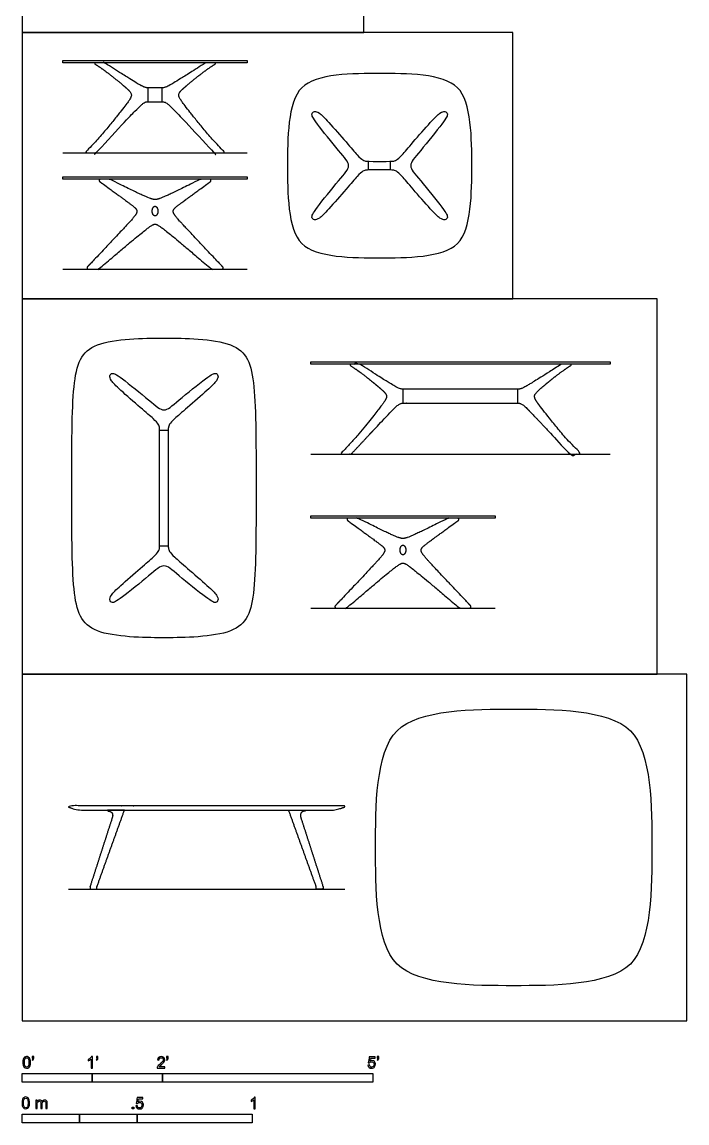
# Model space of a CAD drawing. Header units: millimetres. Extents: x 0.1 to 26.4, y -0.3 to 15.
# Drawn here: x 0.052 to 2.939, y -0.339 to 4.44 of the extents above; entities that cross this region are included whole.
import ezdxf

# ---------------------------------------------------------------- set-up
doc = ezdxf.new("R2010")
doc.units = ezdxf.units.MM
for name, color, linetype, true_color in [('2D$AG-DETAILS', 7, 'Continuous', 0x66ffff), ('2D$AG-DETAILS-DIAGRAM', 7, 'Continuous', 0xccff66), ('2D$AG-DIAGRAM', 7, 'Continuous', 0xfecc66), ('2D$AG-FURNITURE', 7, 'Continuous', 0x66ccff), ('2D$N-SYMB', 7, 'Continuous', 0x800040), ('2D$X-VPRT', 6, 'Continuous', 0xff00ff)]:
    doc.layers.add(name, color=color, linetype=linetype, true_color=true_color)

msp = doc.modelspace()

# ---------------------------------------------------------------- linework, layer by layer
at = {"layer": '2D$AG-DETAILS'}
for points in [[(0.5994, 4.0939), (0.5994, 4.1547)], [(0.6598, 4.0939), (0.6598, 4.1547)], [(1.7074, 2.7857), (1.7074, 2.8466)], [(2.2048, 2.7857), (2.2048, 2.8466)]]:
    msp.add_lwpolyline(points, dxfattribs=at)
at = {"layer": '2D$AG-DETAILS-DIAGRAM'}
for points in [[(1.557, 3.7978), (1.557, 3.8165), (1.557, 3.8352)], [(1.6526, 3.7978), (1.6526, 3.8165), (1.6526, 3.8352)], [(0.6493, 2.6687), (0.668, 2.6687), (0.6867, 2.6687)], [(0.6493, 2.1667), (0.668, 2.1667), (0.6867, 2.1667)]]:
    msp.add_lwpolyline(points, dxfattribs=at)
for points in [[(1.6048, 3.8352), (1.557, 3.8352), (1.5471, 3.8352), (1.5333, 3.8384), (1.5112, 3.8579), (1.4664, 3.9107), (1.3755, 4.0151), (1.3407, 4.049), (1.3199, 4.0538), (1.3073, 4.0426), (1.3156, 4.0181), (1.4393, 3.8656), (1.4697, 3.8328), (1.4697, 3.8165), (1.4697, 3.8002), (1.4393, 3.7674), (1.3156, 3.6149), (1.3073, 3.5904), (1.3199, 3.5793), (1.3407, 3.5841), (1.3755, 3.618), (1.4664, 3.7223), (1.5112, 3.7751), (1.5333, 3.7946), (1.5471, 3.7978), (1.557, 3.7978), (1.6048, 3.7978), (1.6526, 3.7978), (1.6625, 3.7978), (1.6762, 3.7946), (1.6983, 3.7751), (1.7431, 3.7223), (1.834, 3.618), (1.8689, 3.5841), (1.8897, 3.5793), (1.9023, 3.5904), (1.894, 3.6149), (1.7703, 3.7674), (1.7399, 3.8002), (1.7399, 3.8165), (1.7399, 3.8328), (1.7703, 3.8656), (1.894, 4.0181), (1.9023, 4.0426), (1.8897, 4.0538), (1.8689, 4.049), (1.834, 4.0151), (1.7431, 3.9107), (1.6983, 3.8579), (1.6762, 3.8384), (1.6625, 3.8352), (1.6526, 3.8352), (1.6048, 3.8352)], [(0.6867, 2.2145), (0.6867, 2.6687), (0.6867, 2.6786), (0.6899, 2.6924), (0.7094, 2.7145), (0.7622, 2.7593), (0.8666, 2.8502), (0.9005, 2.8851), (0.9053, 2.9059), (0.8941, 2.9184), (0.8696, 2.9101), (0.7171, 2.7865), (0.6843, 2.756), (0.668, 2.756), (0.6517, 2.756), (0.6189, 2.7865), (0.4664, 2.9101), (0.4419, 2.9184), (0.4308, 2.9059), (0.4356, 2.8851), (0.4695, 2.8502), (0.5738, 2.7593), (0.6266, 2.7145), (0.6461, 2.6924), (0.6493, 2.6786), (0.6493, 2.6687), (0.6493, 2.2145), (0.6493, 2.1667), (0.6493, 2.1568), (0.6461, 2.1431), (0.6266, 2.121), (0.5738, 2.0762), (0.4695, 1.9853), (0.4356, 1.9504), (0.4308, 1.9296), (0.4419, 1.917), (0.4664, 1.9253), (0.6189, 2.049), (0.6517, 2.0794), (0.668, 2.0794), (0.6843, 2.0794), (0.7171, 2.049), (0.8696, 1.9253), (0.8941, 1.917), (0.9053, 1.9296), (0.9005, 1.9504), (0.8666, 1.9853), (0.7622, 2.0762), (0.7094, 2.121), (0.6899, 2.1431), (0.6867, 2.1568), (0.6867, 2.1667), (0.6867, 2.2145)]]:
    msp.add_open_spline(points, degree=3, knots=[-2.227707, -2.227707, -2.227707, -2.227707, -2.025188, -1.822669, -1.620151, -1.417632, -1.215113, -1.012594, -0.810075, -0.607556, -0.405038, -0.202519, 0, 0, 0, 0.202519, 0.405038, 0.607556, 0.810075, 1.012594, 1.215113, 1.417632, 1.620151, 1.822669, 2.025188, 2.227707, 2.227707, 2.227707, 2.430226, 2.632745, 2.835263, 3.037782, 3.240301, 3.44282, 3.645339, 3.847858, 4.050376, 4.252895, 4.455414, 4.455414, 4.455414, 4.657933, 4.860452, 5.06297, 5.265489, 5.468008, 5.670527, 5.873046, 6.075565, 6.278083, 6.480602, 6.683121, 6.683121, 6.683121, 6.683121], dxfattribs=at)
at = {"layer": '2D$AG-DIAGRAM'}
for points in [[(0.2296, 3.8726), (1.0297, 3.8726)], [(0.2296, 3.3672), (1.0297, 3.3672)], [(1.3059, 2.5645), (2.6063, 2.5645)], [(1.3059, 1.8962), (2.106, 1.8962)], [(0.2531, 0.6763), (1.4532, 0.6763)]]:
    msp.add_lwpolyline(points, dxfattribs=at)
at = {"layer": '2D$AG-FURNITURE'}
for points in [[(0.2296, 4.2726), (1.0297, 4.2726), (1.0297, 4.2631), (0.2296, 4.2631)], [(0.2296, 3.7673), (1.0297, 3.7673), (1.0297, 3.7578), (0.2296, 3.7578)], [(1.3059, 2.9645), (2.6063, 2.9645), (2.6063, 2.955), (1.3059, 2.955)], [(1.3059, 2.2963), (2.106, 2.2963), (2.106, 2.2867), (1.3059, 2.2867)]]:
    msp.add_lwpolyline(points, close=True, dxfattribs=at)
for points, weights, degree, knots in [([(0.8473, 4.2617), (0.8487, 4.2626), (0.8503, 4.2631), (0.852, 4.2631), (0.8642, 4.2631), (0.8763, 4.2631), (0.8885, 4.2631), (0.8899, 4.2631), (0.8911, 4.2622), (0.8915, 4.2608), (0.8919, 4.2594), (0.8914, 4.2581), (0.8901, 4.2573), (0.8723, 4.246), (0.8394, 4.2232), (0.7859, 4.1802), (0.7483, 4.1485), (0.7324, 4.1318), (0.7305, 4.1139), (0.7653, 4.0685), (0.8721, 3.9343), (0.9291, 3.8778), (0.9299, 3.8769), (0.9301, 3.8756), (0.9296, 3.8744), (0.9291, 3.8733), (0.928, 3.8726), (0.9267, 3.8726), (0.9144, 3.8726), (0.9021, 3.8726), (0.8899, 3.8726), (0.8874, 3.8726), (0.8851, 3.8736), (0.8834, 3.8754), (0.7128, 4.0587), (0.6774, 4.0939), (0.6598, 4.0939), (0.6464, 4.0939), (0.6296, 4.0939), (0.6128, 4.0939), (0.5994, 4.0939), (0.5819, 4.0939), (0.5464, 4.0587), (0.3759, 3.8754), (0.3742, 3.8736), (0.3719, 3.8726), (0.3694, 3.8726), (0.3571, 3.8726), (0.3448, 3.8726), (0.3325, 3.8726), (0.3312, 3.8726), (0.3302, 3.8733), (0.3296, 3.8744), (0.3291, 3.8756), (0.3293, 3.8769), (0.3301, 3.8778), (0.3871, 3.9343), (0.4939, 4.0685), (0.5287, 4.1139), (0.5269, 4.1318), (0.5109, 4.1485), (0.4733, 4.1802), (0.4198, 4.2232), (0.3869, 4.246), (0.3691, 4.2573), (0.3678, 4.2581), (0.3673, 4.2594), (0.3677, 4.2608), (0.3681, 4.2622), (0.3693, 4.2631), (0.3708, 4.2631), (0.3829, 4.2631), (0.3951, 4.2631), (0.4072, 4.2631), (0.4089, 4.2631), (0.4105, 4.2626), (0.4119, 4.2617), (0.5312, 4.186), (0.5819, 4.1547), (0.5975, 4.1547), (0.6055, 4.1547), (0.6296, 4.1547), (0.6538, 4.1547), (0.6617, 4.1547), (0.6774, 4.1547), (0.728, 4.186), (0.8473, 4.2617)], [1, 0.973509530923, 0.973509530923, 1, 1, 1, 1, 0.866456603868, 0.866456603868, 1, 0.866456603868, 0.866456603868, 1, 1, 1, 1, 1, 1, 1, 1, 1, 1, 0.89397708127, 0.89397708127, 1, 0.89397708127, 0.89397708127, 1, 1, 1, 1, 0.944578287392, 0.944578287392, 1, 1, 1, 1, 1, 1, 1, 1, 1, 1, 1, 0.944578287392, 0.944578287392, 1, 1, 1, 1, 0.89397708127, 0.89397708127, 1, 0.89397708127, 0.89397708127, 1, 1, 1, 1, 1, 1, 1, 1, 1, 1, 0.866456603868, 0.866456603868, 1, 0.866456603868, 0.866456603868, 1, 1, 1, 1, 0.973509530923, 0.973509530923, 1, 1, 1, 1, 1, 1, 1, 1, 1, 1, 1], 3, [-3.22667, -3.22667, -3.22667, -3.22667, -3.210214, -3.210214, -3.210214, -3.090735, -3.090735, -3.090735, -3.077359, -3.077359, -3.077359, -3.063983, -3.063983, -3.063983, -2.844331, -2.587385, -2.33044, -2.073494, -1.816549, -1.559604, -1.305515, -1.305515, -1.305515, -1.293641, -1.293641, -1.293641, -1.281767, -1.281767, -1.281767, -1.160852, -1.160852, -1.160852, -1.136962, -1.136962, -1.136962, -0.754075, -0.36923, 0.015616, 0.015616, 0.015616, 0.400461, 0.785307, 1.168193, 1.168193, 1.168193, 1.192084, 1.192084, 1.192084, 1.312999, 1.312999, 1.312999, 1.324873, 1.324873, 1.324873, 1.336747, 1.336747, 1.336747, 1.590835, 1.847781, 2.104726, 2.361672, 2.618617, 2.875563, 3.095215, 3.095215, 3.095215, 3.108591, 3.108591, 3.108591, 3.121966, 3.121966, 3.121966, 3.241446, 3.241446, 3.241446, 3.257902, 3.257902, 3.257902, 3.530924, 3.805598, 4.080272, 4.080272, 4.080272, 4.354945, 4.629619, 4.902641, 4.902641, 4.902641, 4.902641]), ([(0.6296, 3.5625), (0.6151, 3.5625), (0.5797, 3.5333), (0.3892, 3.3713), (0.3861, 3.3687), (0.3822, 3.3672), (0.3781, 3.3672), (0.3654, 3.3672), (0.3527, 3.3672), (0.34, 3.3672), (0.3376, 3.3672), (0.3355, 3.3686), (0.3346, 3.3708), (0.3336, 3.373), (0.3341, 3.3754), (0.3357, 3.3771), (0.4442, 3.4917), (0.521, 3.5735), (0.5431, 3.599), (0.5576, 3.6233), (0.5264, 3.647), (0.4671, 3.6909), (0.3893, 3.7471), (0.3872, 3.7487), (0.3863, 3.7512), (0.3872, 3.7537), (0.388, 3.7562), (0.3901, 3.7578), (0.3927, 3.7578), (0.4046, 3.7578), (0.4164, 3.7578), (0.4282, 3.7578), (0.4309, 3.7578), (0.4335, 3.7572), (0.4358, 3.756), (0.5757, 3.6866), (0.6122, 3.6692), (0.6296, 3.6692), (0.6471, 3.6692), (0.6835, 3.6866), (0.8234, 3.756), (0.8258, 3.7572), (0.8284, 3.7578), (0.831, 3.7578), (0.8428, 3.7578), (0.8547, 3.7578), (0.8665, 3.7578), (0.8691, 3.7578), (0.8713, 3.7562), (0.8721, 3.7537), (0.8729, 3.7512), (0.8721, 3.7487), (0.8699, 3.7471), (0.7922, 3.6909), (0.7328, 3.647), (0.7017, 3.6233), (0.7161, 3.599), (0.7382, 3.5735), (0.815, 3.4917), (0.9235, 3.3771), (0.9252, 3.3754), (0.9256, 3.373), (0.9246, 3.3708), (0.9237, 3.3686), (0.9217, 3.3672), (0.9193, 3.3672), (0.9065, 3.3672), (0.8938, 3.3672), (0.8811, 3.3672), (0.877, 3.3672), (0.8732, 3.3687), (0.87, 3.3713), (0.6795, 3.5333), (0.6441, 3.5625), (0.6296, 3.5625)], [1, 1, 1, 1, 0.959072825171, 0.959072825171, 1, 1, 1, 1, 0.890133919135, 0.890133919135, 1, 0.890133919135, 0.890133919135, 1, 1, 1, 1, 1, 1, 1, 1, 0.872424537731, 0.872424537731, 1, 0.872424537731, 0.872424537731, 1, 1, 1, 1, 0.982424590056, 0.982424590056, 1, 1, 1, 1, 1, 1, 1, 0.982424590056, 0.982424590056, 1, 1, 1, 1, 0.872424537731, 0.872424537731, 1, 0.872424537731, 0.872424537731, 1, 1, 1, 1, 1, 1, 1, 1, 0.890133919135, 0.890133919135, 1, 0.890133919135, 0.890133919135, 1, 1, 1, 1, 0.959072825171, 0.959072825171, 1, 1, 1, 1], 3, [0, 0, 0, 0, 1.020449, 1.020449, 1.020449, 1.060159, 1.060159, 1.060159, 1.185179, 1.185179, 1.185179, 1.207607, 1.207607, 1.207607, 1.230034, 1.230034, 1.230034, 1.596398, 1.973151, 2.349903, 2.726656, 3.081844, 3.081844, 3.081844, 3.106069, 3.106069, 3.106069, 3.130294, 3.130294, 3.130294, 3.2467, 3.2467, 3.2467, 3.272645, 3.272645, 3.272645, 3.977163, 3.977163, 3.977163, 4.68168, 4.68168, 4.68168, 4.707625, 4.707625, 4.707625, 4.824031, 4.824031, 4.824031, 4.848256, 4.848256, 4.848256, 4.872481, 4.872481, 4.872481, 5.227669, 5.604422, 5.981174, 6.357927, 6.724291, 6.724291, 6.724291, 6.746719, 6.746719, 6.746719, 6.769147, 6.769147, 6.769147, 6.894167, 6.894167, 6.894167, 6.933876, 6.933876, 6.933876, 7.954325, 7.954325, 7.954325, 7.954325]), ([(0.6421, 3.6192), (0.6421, 3.6402), (0.6296, 3.6402), (0.6171, 3.6402), (0.6171, 3.6192), (0.6171, 3.5982), (0.6296, 3.5982), (0.6421, 3.5982), (0.6421, 3.6192)], [1, 0.707106781187, 1, 0.707106781187, 1, 0.707106781187, 1, 0.707106781187, 1], 2, [0, 0, 0, 0.0643422, 0.0643422, 0.1286845, 0.1286845, 0.1930267, 0.1930267, 0.2573689, 0.2573689, 0.2573689]), ([(2.3922, 2.9536), (2.3936, 2.9545), (2.3953, 2.955), (2.397, 2.955), (2.4091, 2.955), (2.4212, 2.955), (2.4334, 2.955), (2.4348, 2.955), (2.436, 2.9541), (2.4364, 2.9527), (2.4368, 2.9513), (2.4363, 2.9499), (2.4351, 2.9491), (2.4173, 2.9378), (2.3843, 2.9151), (2.3309, 2.8721), (2.2933, 2.8404), (2.2773, 2.8236), (2.2754, 2.8058), (2.3102, 2.7603), (2.4171, 2.6261), (2.474, 2.5697), (2.4749, 2.5687), (2.475, 2.5675), (2.4745, 2.5663), (2.474, 2.5651), (2.4729, 2.5645), (2.4716, 2.5645), (2.4594, 2.5645), (2.4471, 2.5645), (2.4348, 2.5645), (2.4323, 2.5645), (2.43, 2.5655), (2.4283, 2.5673), (2.2577, 2.7506), (2.2223, 2.7857), (2.2048, 2.7857), (2.1913, 2.7857), (1.9561, 2.7857), (1.7209, 2.7857), (1.7074, 2.7857), (1.6899, 2.7857), (1.6545, 2.7506), (1.4839, 2.5673), (1.4822, 2.5655), (1.4799, 2.5645), (1.4774, 2.5645), (1.4651, 2.5645), (1.4529, 2.5645), (1.4406, 2.5645), (1.4393, 2.5645), (1.4382, 2.5651), (1.4377, 2.5663), (1.4372, 2.5675), (1.4373, 2.5687), (1.4382, 2.5697), (1.4951, 2.6261), (1.602, 2.7603), (1.6368, 2.8058), (1.6349, 2.8236), (1.619, 2.8404), (1.5813, 2.8721), (1.5279, 2.9151), (1.4949, 2.9378), (1.4771, 2.9491), (1.4759, 2.9499), (1.4754, 2.9513), (1.4758, 2.9527), (1.4762, 2.9541), (1.4774, 2.955), (1.4788, 2.955), (1.491, 2.955), (1.5031, 2.955), (1.5152, 2.955), (1.5169, 2.955), (1.5186, 2.9545), (1.52, 2.9536), (1.6393, 2.8779), (1.6899, 2.8466), (1.7055, 2.8466), (1.7135, 2.8466), (1.9561, 2.8466), (2.1987, 2.8466), (2.2067, 2.8466), (2.2223, 2.8466), (2.2729, 2.8779), (2.3922, 2.9536)], [1, 0.973509530923, 0.973509530923, 1, 1, 1, 1, 0.866456603868, 0.866456603868, 1, 0.866456603868, 0.866456603868, 1, 1, 1, 1, 1, 1, 1, 1, 1, 1, 0.89397708127, 0.89397708127, 1, 0.89397708127, 0.89397708127, 1, 1, 1, 1, 0.944578287392, 0.944578287392, 1, 1, 1, 1, 1, 1, 1, 1, 1, 1, 1, 0.944578287392, 0.944578287392, 1, 1, 1, 1, 0.89397708127, 0.89397708127, 1, 0.89397708127, 0.89397708127, 1, 1, 1, 1, 1, 1, 1, 1, 1, 1, 0.866456603868, 0.866456603868, 1, 0.866456603868, 0.866456603868, 1, 1, 1, 1, 0.973509530923, 0.973509530923, 1, 1, 1, 1, 1, 1, 1, 1, 1, 1, 1], 3, [-3.22667, -3.22667, -3.22667, -3.22667, -3.210214, -3.210214, -3.210214, -3.090735, -3.090735, -3.090735, -3.077359, -3.077359, -3.077359, -3.063983, -3.063983, -3.063983, -2.844331, -2.587385, -2.33044, -2.073494, -1.816549, -1.559604, -1.305515, -1.305515, -1.305515, -1.293641, -1.293641, -1.293641, -1.281767, -1.281767, -1.281767, -1.160852, -1.160852, -1.160852, -1.136962, -1.136962, -1.136962, -0.754075, -0.36923, 0.015616, 0.015616, 0.015616, 0.400461, 0.785307, 1.168193, 1.168193, 1.168193, 1.192084, 1.192084, 1.192084, 1.312999, 1.312999, 1.312999, 1.324873, 1.324873, 1.324873, 1.336747, 1.336747, 1.336747, 1.590835, 1.847781, 2.104726, 2.361672, 2.618617, 2.875563, 3.095215, 3.095215, 3.095215, 3.108591, 3.108591, 3.108591, 3.121966, 3.121966, 3.121966, 3.241446, 3.241446, 3.241446, 3.257902, 3.257902, 3.257902, 3.530924, 3.805598, 4.080272, 4.080272, 4.080272, 4.354945, 4.629619, 4.902641, 4.902641, 4.902641, 4.902641]), ([(1.7059, 2.0915), (1.6914, 2.0915), (1.656, 2.0622), (1.4655, 1.9003), (1.4624, 1.8976), (1.4585, 1.8962), (1.4544, 1.8962), (1.4417, 1.8962), (1.429, 1.8962), (1.4163, 1.8962), (1.4139, 1.8962), (1.4118, 1.8976), (1.4109, 1.8998), (1.4099, 1.902), (1.4104, 1.9044), (1.412, 1.9061), (1.5205, 2.0207), (1.5973, 2.1025), (1.6194, 2.128), (1.6339, 2.1522), (1.6027, 2.176), (1.5434, 2.2199), (1.4656, 2.2761), (1.4635, 2.2777), (1.4626, 2.2802), (1.4634, 2.2827), (1.4643, 2.2852), (1.4664, 2.2867), (1.469, 2.2867), (1.4809, 2.2867), (1.4927, 2.2867), (1.5045, 2.2867), (1.5072, 2.2867), (1.5098, 2.2861), (1.5121, 2.285), (1.652, 2.2156), (1.6885, 2.1982), (1.7059, 2.1982), (1.7234, 2.1982), (1.7598, 2.2156), (1.8997, 2.285), (1.9021, 2.2861), (1.9047, 2.2867), (1.9073, 2.2867), (1.9191, 2.2867), (1.931, 2.2867), (1.9428, 2.2867), (1.9454, 2.2867), (1.9476, 2.2852), (1.9484, 2.2827), (1.9492, 2.2802), (1.9484, 2.2777), (1.9462, 2.2761), (1.8685, 2.2199), (1.8091, 2.176), (1.778, 2.1522), (1.7924, 2.128), (1.8145, 2.1025), (1.8913, 2.0207), (1.9998, 1.9061), (2.0015, 1.9044), (2.0019, 1.902), (2.0009, 1.8998), (2, 1.8976), (1.998, 1.8962), (1.9955, 1.8962), (1.9828, 1.8962), (1.9701, 1.8962), (1.9574, 1.8962), (1.9533, 1.8962), (1.9495, 1.8976), (1.9463, 1.9003), (1.7558, 2.0622), (1.7204, 2.0915), (1.7059, 2.0915)], [1, 1, 1, 1, 0.959072825171, 0.959072825171, 1, 1, 1, 1, 0.890133919135, 0.890133919135, 1, 0.890133919135, 0.890133919135, 1, 1, 1, 1, 1, 1, 1, 1, 0.872424537731, 0.872424537731, 1, 0.872424537731, 0.872424537731, 1, 1, 1, 1, 0.982424590056, 0.982424590056, 1, 1, 1, 1, 1, 1, 1, 0.982424590056, 0.982424590056, 1, 1, 1, 1, 0.872424537731, 0.872424537731, 1, 0.872424537731, 0.872424537731, 1, 1, 1, 1, 1, 1, 1, 1, 0.890133919135, 0.890133919135, 1, 0.890133919135, 0.890133919135, 1, 1, 1, 1, 0.959072825171, 0.959072825171, 1, 1, 1, 1], 3, [0, 0, 0, 0, 1.020449, 1.020449, 1.020449, 1.060159, 1.060159, 1.060159, 1.185179, 1.185179, 1.185179, 1.207607, 1.207607, 1.207607, 1.230034, 1.230034, 1.230034, 1.596398, 1.973151, 2.349903, 2.726656, 3.081844, 3.081844, 3.081844, 3.106069, 3.106069, 3.106069, 3.130294, 3.130294, 3.130294, 3.2467, 3.2467, 3.2467, 3.272645, 3.272645, 3.272645, 3.977163, 3.977163, 3.977163, 4.68168, 4.68168, 4.68168, 4.707625, 4.707625, 4.707625, 4.824031, 4.824031, 4.824031, 4.848256, 4.848256, 4.848256, 4.872481, 4.872481, 4.872481, 5.227669, 5.604422, 5.981174, 6.357927, 6.724291, 6.724291, 6.724291, 6.746719, 6.746719, 6.746719, 6.769147, 6.769147, 6.769147, 6.894167, 6.894167, 6.894167, 6.933876, 6.933876, 6.933876, 7.954325, 7.954325, 7.954325, 7.954325]), ([(1.7184, 2.1482), (1.7184, 2.1692), (1.7059, 2.1692), (1.6934, 2.1692), (1.6934, 2.1482), (1.6934, 2.1272), (1.7059, 2.1272), (1.7184, 2.1272), (1.7184, 2.1482)], [1, 0.707106781187, 1, 0.707106781187, 1, 0.707106781187, 1, 0.707106781187, 1], 2, [0, 0, 0, 0.0643422, 0.0643422, 0.1286845, 0.1286845, 0.1930267, 0.1930267, 0.2573689, 0.2573689, 0.2573689]), ([(1.45, 1.0383), (1.4532, 1.0383), (1.4532, 1.0351), (1.4532, 1.0328), (1.451, 1.0321), (1.4431, 1.0293), (1.4356, 1.0266), (1.4149, 1.0192), (1.3929, 1.0192), (1.123, 1.0192), (0.8531, 1.0192), (0.5833, 1.0192), (0.3134, 1.0192), (0.2914, 1.0192), (0.2707, 1.0266), (0.2631, 1.0293), (0.2553, 1.0321), (0.2531, 1.0328), (0.2531, 1.0351), (0.2531, 1.0383), (0.2562, 1.0383), (0.5547, 1.0383), (0.8531, 1.0383), (1.1516, 1.0383), (1.45, 1.0383)], [1, 0.707106781187, 1, 0.808228529229, 1, 1, 1, 0.985592539554, 1, 1, 1, 1, 1, 0.985592539554, 1, 1, 1, 0.808228529229, 1, 0.707106781187, 1, 1, 1, 1, 1], 2, [-2.117785, -2.117785, -2.117785, -2.101423, -2.101423, -2.088305, -2.088305, -1.6681, -1.6681, -1.524578, -1.524578, -1.044152, -1.044152, -0.563726, -0.563726, -0.420205, -0.420205, 0, 0, 0.013118, 0.013118, 0.02948, 0.02948, 1.987814, 1.987814, 3.946147, 3.946147, 3.946147]), ([(0.4966, 1.0192), (0.457, 0.9089), (0.4173, 0.7986), (0.3776, 0.6883), (0.3775, 0.6879), (0.3774, 0.6876), (0.3774, 0.6872), (0.3774, 0.6847), (0.3774, 0.6822), (0.3774, 0.6797), (0.3774, 0.6777), (0.376, 0.6763), (0.3741, 0.6763), (0.3663, 0.6763), (0.3586, 0.6763), (0.3508, 0.6763), (0.3488, 0.6763), (0.3474, 0.6777), (0.3474, 0.6797), (0.3474, 0.6822), (0.3474, 0.6847), (0.3474, 0.6872), (0.3474, 0.6876), (0.3475, 0.6879), (0.3476, 0.6883), (0.3796, 0.7876), (0.4116, 0.8869), (0.4436, 0.9862), (0.4499, 1.0056), (0.4395, 1.0137), (0.4267, 1.0148), (0.4249, 1.015), (0.4236, 1.0163), (0.4236, 1.0182), (0.4236, 1.0185), (0.4236, 1.0189), (0.4236, 1.0192), (0.448, 1.0192), (0.4723, 1.0192), (0.4966, 1.0192)], [1, 1, 1, 1, 0.990096161438, 0.990096161438, 1, 1, 1, 1, 0.804737854123, 0.804737854123, 1, 1, 1, 1, 0.804737854126, 0.804737854126, 1, 1, 1, 1, 0.991914642321, 0.991914642321, 1, 1, 1, 1, 1, 1, 1, 0.824295930591, 0.824295930591, 1, 1, 1, 1, 1, 1, 1], 3, [0, 0, 0, 0, 1.153811, 1.153811, 1.153811, 1.157621, 1.157621, 1.157621, 1.18209, 1.18209, 1.18209, 1.19943, 1.19943, 1.19943, 1.27577, 1.27577, 1.27577, 1.293109, 1.293109, 1.293109, 1.317767, 1.317767, 1.317767, 1.321209, 1.321209, 1.321209, 2.348212, 2.348212, 2.348212, 2.485787, 2.485787, 2.485787, 2.50219, 2.50219, 2.50219, 2.507527, 2.507527, 2.507527, 2.74702, 2.74702, 2.74702, 2.74702]), ([(1.2097, 1.0192), (1.2493, 0.9089), (1.289, 0.7986), (1.3287, 0.6883), (1.3288, 0.6879), (1.3289, 0.6876), (1.3289, 0.6872), (1.3289, 0.6847), (1.3289, 0.6822), (1.3289, 0.6797), (1.3289, 0.6777), (1.3302, 0.6763), (1.3322, 0.6763), (1.34, 0.6763), (1.3477, 0.6763), (1.3555, 0.6763), (1.3575, 0.6763), (1.3589, 0.6777), (1.3589, 0.6797), (1.3589, 0.6822), (1.3589, 0.6847), (1.3589, 0.6872), (1.3589, 0.6876), (1.3588, 0.6879), (1.3587, 0.6883), (1.3267, 0.7876), (1.2947, 0.8869), (1.2627, 0.9862), (1.2564, 1.0056), (1.2668, 1.0137), (1.2796, 1.0148), (1.2814, 1.015), (1.2827, 1.0163), (1.2827, 1.0182), (1.2827, 1.0185), (1.2827, 1.0189), (1.2827, 1.0192), (1.2583, 1.0192), (1.234, 1.0192), (1.2097, 1.0192)], [1, 1, 1, 1, 0.990096161438, 0.990096161438, 1, 1, 1, 1, 0.804737854123, 0.804737854123, 1, 1, 1, 1, 0.804737854126, 0.804737854126, 1, 1, 1, 1, 0.991914642321, 0.991914642321, 1, 1, 1, 1, 1, 1, 1, 0.824295930591, 0.824295930591, 1, 1, 1, 1, 1, 1, 1], 3, [0, 0, 0, 0, 1.153811, 1.153811, 1.153811, 1.157621, 1.157621, 1.157621, 1.18209, 1.18209, 1.18209, 1.19943, 1.19943, 1.19943, 1.27577, 1.27577, 1.27577, 1.293109, 1.293109, 1.293109, 1.317767, 1.317767, 1.317767, 1.321209, 1.321209, 1.321209, 2.348212, 2.348212, 2.348212, 2.485787, 2.485787, 2.485787, 2.50219, 2.50219, 2.50219, 2.507527, 2.507527, 2.507527, 2.74702, 2.74702, 2.74702, 2.74702])]:
    msp.add_rational_spline(points, weights, degree=degree, knots=knots, dxfattribs=at)
for points, knots in [([(1.9431, 4.1548), (2.0048, 4.0931), (2.0048, 3.9293), (2.0048, 3.8165), (2.0048, 3.7037), (2.0048, 3.5399), (1.9431, 3.4782), (1.8814, 3.4165), (1.7176, 3.4165), (1.6048, 3.4165), (1.492, 3.4165), (1.3282, 3.4165), (1.2665, 3.4782), (1.2047, 3.5399), (1.2047, 3.7037), (1.2047, 3.8165), (1.2047, 3.9293), (1.2047, 4.0931), (1.2665, 4.1548), (1.3282, 4.2166), (1.492, 4.2166), (1.6048, 4.2166), (1.7176, 4.2166), (1.8814, 4.2166), (1.9431, 4.1548)], [0, 0, 0, 0, 1.17506, 1.17506, 1.17506, 2.350119, 2.350119, 2.350119, 3.525179, 3.525179, 3.525179, 4.700238, 4.700238, 4.700238, 5.875298, 5.875298, 5.875298, 7.050357, 7.050357, 7.050357, 8.225417, 8.225417, 8.225417, 9.400477, 9.400477, 9.400477, 9.400477]), ([(0.668, 3.068), (0.6078, 3.068), (0.338, 3.068), (0.268, 2.9197), (0.268, 2.6391), (0.268, 2.4177), (0.268, 2.1964), (0.268, 1.9158), (0.338, 1.7675), (0.6078, 1.7675), (0.668, 1.7675), (0.7282, 1.7675), (0.998, 1.7675), (1.0681, 1.9158), (1.0681, 2.1964), (1.0681, 2.4177), (1.0681, 2.6391), (1.0681, 2.9197), (0.998, 3.068), (0.7282, 3.068), (0.668, 3.068)], [0, 0, 0, 0, 1.097333, 2.194666, 3.292, 3.292, 3.292, 4.389333, 5.486666, 6.583999, 6.583999, 6.583999, 7.681332, 8.778666, 9.875999, 9.875999, 9.875999, 10.973332, 12.070665, 13.167998, 13.167998, 13.167998, 13.167998]), ([(2.6934, 1.3638), (2.5998, 1.4574), (2.3573, 1.4574), (2.1869, 1.4574), (2.0166, 1.4574), (1.7741, 1.4574), (1.6805, 1.3638), (1.5869, 1.2702), (1.5869, 1.0277), (1.5869, 0.8573), (1.5869, 0.687), (1.5869, 0.4445), (1.6805, 0.3509), (1.7741, 0.2572), (2.0166, 0.2572), (2.1869, 0.2572), (2.3573, 0.2572), (2.5998, 0.2572), (2.6934, 0.3509), (2.787, 0.4445), (2.787, 0.687), (2.787, 0.8573), (2.787, 1.0277), (2.787, 1.2702), (2.6934, 1.3638)], [-5.442273, -5.442273, -5.442273, -5.442273, -3.628182, -3.628182, -3.628182, -1.814091, -1.814091, -1.814091, 0, 0, 0, 1.814091, 1.814091, 1.814091, 3.628182, 3.628182, 3.628182, 5.442273, 5.442273, 5.442273, 7.256364, 7.256364, 7.256364, 9.070455, 9.070455, 9.070455, 9.070455])]:
    msp.add_open_spline(points, degree=3, knots=knots, dxfattribs=at)
at = {"layer": '2D$N-SYMB'}
for points in [[(0.0518, -0.1619), (0.0518, -0.1238), (0.3566, -0.1238), (0.3566, -0.1619)], [(0.3566, -0.1619), (0.3566, -0.1238), (0.6614, -0.1238), (0.6614, -0.1619)], [(0.6614, -0.1619), (0.6614, -0.1238), (1.5758, -0.1238), (1.5758, -0.1619)], [(0.5304, -0.2774), (0.5304, -0.2705), (0.5373, -0.2705), (0.5373, -0.2774)], [(0.0518, -0.3388), (0.0518, -0.3007), (0.3018, -0.3007), (0.3018, -0.3388)], [(0.3018, -0.3388), (0.3018, -0.3007), (0.5518, -0.3007), (0.5518, -0.3388)], [(0.5518, -0.3388), (0.5518, -0.3007), (1.0518, -0.3007), (1.0518, -0.3388)]]:
    msp.add_lwpolyline(points, close=True, dxfattribs=at)
for points, knots in [([(0.0556, -0.0758), (0.0556, -0.0701), (0.0562, -0.0653), (0.0574, -0.0617), (0.0586, -0.0581), (0.0604, -0.0553), (0.0628, -0.0532), (0.0652, -0.0514), (0.0682, -0.0502), (0.0719, -0.0502), (0.0746, -0.0502), (0.077, -0.0508), (0.0791, -0.052), (0.0812, -0.0529), (0.0827, -0.0547), (0.0842, -0.0565), (0.0854, -0.0587), (0.0863, -0.0611), (0.0872, -0.0641), (0.0878, -0.0671), (0.0884, -0.071), (0.0884, -0.0758), (0.0884, -0.0818), (0.0878, -0.0867), (0.0866, -0.0903), (0.0854, -0.0939), (0.0836, -0.0966), (0.0812, -0.0987), (0.0788, -0.1005), (0.0758, -0.1011), (0.0719, -0.1011), (0.067, -0.1011), (0.0634, -0.0999), (0.0607, -0.0963), (0.0574, -0.0921), (0.0556, -0.0855), (0.0556, -0.0758)], [0, 0, 0, 0, 1, 1, 1, 2, 2, 2, 3, 3, 3, 4, 4, 4, 5, 5, 5, 6, 6, 6, 7, 7, 7, 8, 8, 8, 9, 9, 9, 10, 10, 10, 11, 11, 11, 12, 12, 12, 12]), ([(0.0619, -0.0758), (0.0619, -0.0843), (0.0628, -0.0897), (0.0649, -0.0924), (0.0667, -0.0951), (0.0691, -0.0966), (0.0719, -0.0966), (0.0749, -0.0966), (0.0773, -0.0951), (0.0791, -0.0924), (0.0809, -0.0897), (0.0821, -0.0843), (0.0821, -0.0758), (0.0821, -0.0677), (0.0809, -0.0623), (0.0791, -0.0596), (0.0773, -0.0568), (0.0749, -0.0553), (0.0719, -0.0553), (0.0691, -0.0553), (0.0667, -0.0565), (0.0652, -0.059), (0.0631, -0.062), (0.0619, -0.0677), (0.0619, -0.0758)], [0, 0, 0, 0, 1, 1, 1, 2, 2, 2, 3, 3, 3, 4, 4, 4, 5, 5, 5, 6, 6, 6, 7, 7, 7, 8, 8, 8, 8]), ([(0.096, -0.0572), (0.096, -0.0547), (0.096, -0.0523), (0.096, -0.0499), (0.0982, -0.0499), (0.1004, -0.0499), (0.1026, -0.0499), (0.1026, -0.0518), (0.1026, -0.0537), (0.1026, -0.0556), (0.1026, -0.0587), (0.1023, -0.0611), (0.1014, -0.0623), (0.1005, -0.0641), (0.099, -0.0656), (0.0969, -0.0665), (0.0964, -0.0657), (0.0959, -0.0649), (0.0954, -0.0641), (0.0966, -0.0635), (0.0975, -0.0629), (0.0981, -0.0617), (0.0987, -0.0605), (0.099, -0.059), (0.099, -0.0572), (0.098, -0.0572), (0.097, -0.0572), (0.096, -0.0572)], [0, 0, 0, 0, 1, 1, 1, 2, 2, 2, 3, 3, 3, 4, 4, 4, 5, 5, 5, 6, 6, 6, 7, 7, 7, 8, 8, 8, 9, 9, 9, 9]), ([(0.3578, -0.1005), (0.3558, -0.1005), (0.3538, -0.1005), (0.3517, -0.1005), (0.3517, -0.0875), (0.3517, -0.0744), (0.3517, -0.0614), (0.3502, -0.0629), (0.3481, -0.0644), (0.3457, -0.0656), (0.3433, -0.0671), (0.3412, -0.0683), (0.3394, -0.0689), (0.3394, -0.0669), (0.3394, -0.0649), (0.3394, -0.0629), (0.3427, -0.0614), (0.3457, -0.0593), (0.3484, -0.0572), (0.3508, -0.0547), (0.3526, -0.0526), (0.3539, -0.0502), (0.3552, -0.0502), (0.3565, -0.0502), (0.3578, -0.0502), (0.3578, -0.067), (0.3578, -0.0838), (0.3578, -0.1005)], [0, 0, 0, 0, 1, 1, 1, 2, 2, 2, 3, 3, 3, 4, 4, 4, 5, 5, 5, 6, 6, 6, 7, 7, 7, 8, 8, 8, 9, 9, 9, 9]), ([(0.3749, -0.0572), (0.3749, -0.0547), (0.3749, -0.0523), (0.3749, -0.0499), (0.3771, -0.0499), (0.3794, -0.0499), (0.3816, -0.0499), (0.3816, -0.0518), (0.3816, -0.0537), (0.3816, -0.0556), (0.3816, -0.0587), (0.3813, -0.0611), (0.3804, -0.0623), (0.3795, -0.0641), (0.378, -0.0656), (0.3758, -0.0665), (0.3753, -0.0657), (0.3748, -0.0649), (0.3743, -0.0641), (0.3755, -0.0635), (0.3764, -0.0629), (0.377, -0.0617), (0.3776, -0.0605), (0.378, -0.059), (0.378, -0.0572), (0.3769, -0.0572), (0.3759, -0.0572), (0.3749, -0.0572)], [0, 0, 0, 0, 1, 1, 1, 2, 2, 2, 3, 3, 3, 4, 4, 4, 5, 5, 5, 6, 6, 6, 7, 7, 7, 8, 8, 8, 9, 9, 9, 9]), ([(0.6716, -0.0948), (0.6716, -0.0967), (0.6716, -0.0986), (0.6716, -0.1005), (0.6607, -0.1005), (0.6497, -0.1005), (0.6388, -0.1005), (0.6385, -0.0993), (0.6388, -0.0978), (0.6394, -0.0963), (0.6403, -0.0942), (0.6415, -0.0918), (0.6433, -0.0897), (0.6454, -0.0876), (0.6478, -0.0852), (0.6514, -0.0822), (0.6568, -0.0776), (0.6605, -0.074), (0.6626, -0.0716), (0.6644, -0.0689), (0.6653, -0.0665), (0.6653, -0.0641), (0.6653, -0.0617), (0.6644, -0.0596), (0.6629, -0.0581), (0.6611, -0.0562), (0.6587, -0.0553), (0.6559, -0.0553), (0.6529, -0.0553), (0.6505, -0.0562), (0.6487, -0.0581), (0.6469, -0.0599), (0.646, -0.0623), (0.646, -0.0656), (0.6439, -0.0654), (0.6418, -0.0652), (0.6397, -0.065), (0.6403, -0.0602), (0.6418, -0.0565), (0.6448, -0.0541), (0.6475, -0.0517), (0.6514, -0.0502), (0.6559, -0.0502), (0.6608, -0.0502), (0.6647, -0.0517), (0.6674, -0.0544), (0.6704, -0.0572), (0.6716, -0.0605), (0.6716, -0.0644), (0.6716, -0.0662), (0.6713, -0.0683), (0.6704, -0.0701), (0.6695, -0.0722), (0.6683, -0.074), (0.6665, -0.0764), (0.6644, -0.0785), (0.6614, -0.0812), (0.6568, -0.0852), (0.6532, -0.0882), (0.6508, -0.0903), (0.6499, -0.0915), (0.6487, -0.0924), (0.6478, -0.0936), (0.6472, -0.0948), (0.6553, -0.0948), (0.6635, -0.0948), (0.6716, -0.0948)], [0, 0, 0, 0, 1, 1, 1, 2, 2, 2, 3, 3, 3, 4, 4, 4, 5, 5, 5, 6, 6, 6, 7, 7, 7, 8, 8, 8, 9, 9, 9, 10, 10, 10, 11, 11, 11, 12, 12, 12, 13, 13, 13, 14, 14, 14, 15, 15, 15, 16, 16, 16, 17, 17, 17, 18, 18, 18, 19, 19, 19, 20, 20, 20, 21, 21, 21, 22, 22, 22, 22]), ([(0.6797, -0.0572), (0.6797, -0.0547), (0.6797, -0.0523), (0.6797, -0.0499), (0.6819, -0.0499), (0.6842, -0.0499), (0.6864, -0.0499), (0.6864, -0.0518), (0.6864, -0.0537), (0.6864, -0.0556), (0.6864, -0.0587), (0.6861, -0.0611), (0.6852, -0.0623), (0.6843, -0.0641), (0.6828, -0.0656), (0.6806, -0.0665), (0.6801, -0.0657), (0.6796, -0.0649), (0.6791, -0.0641), (0.6803, -0.0635), (0.6812, -0.0629), (0.6818, -0.0617), (0.6824, -0.0605), (0.6828, -0.059), (0.6828, -0.0572), (0.6817, -0.0572), (0.6807, -0.0572), (0.6797, -0.0572)], [0, 0, 0, 0, 1, 1, 1, 2, 2, 2, 3, 3, 3, 4, 4, 4, 5, 5, 5, 6, 6, 6, 7, 7, 7, 8, 8, 8, 9, 9, 9, 9]), ([(1.5538, -0.0876), (1.556, -0.0874), (1.5582, -0.0872), (1.5604, -0.087), (1.5607, -0.0903), (1.5619, -0.0924), (1.5637, -0.0942), (1.5652, -0.0957), (1.5673, -0.0966), (1.57, -0.0966), (1.5728, -0.0966), (1.5755, -0.0954), (1.5776, -0.093), (1.5794, -0.0909), (1.5806, -0.0879), (1.5806, -0.0843), (1.5806, -0.0806), (1.5794, -0.0779), (1.5776, -0.0758), (1.5755, -0.074), (1.5731, -0.0728), (1.5697, -0.0728), (1.5679, -0.0728), (1.5661, -0.0734), (1.5643, -0.0743), (1.5628, -0.0752), (1.5616, -0.0764), (1.5607, -0.0776), (1.5588, -0.0774), (1.5569, -0.0772), (1.555, -0.077), (1.5566, -0.0684), (1.5582, -0.0598), (1.5598, -0.0511), (1.5681, -0.0511), (1.5765, -0.0511), (1.5848, -0.0511), (1.5848, -0.0531), (1.5848, -0.0551), (1.5848, -0.0572), (1.5781, -0.0572), (1.5713, -0.0572), (1.5646, -0.0572), (1.5637, -0.0617), (1.5628, -0.0662), (1.5619, -0.0707), (1.5649, -0.0686), (1.5682, -0.0674), (1.5715, -0.0674), (1.5758, -0.0674), (1.5794, -0.0689), (1.5824, -0.0719), (1.5854, -0.0749), (1.5869, -0.0788), (1.5869, -0.0837), (1.5869, -0.0882), (1.5857, -0.0921), (1.583, -0.0954), (1.58, -0.0996), (1.5755, -0.1011), (1.57, -0.1011), (1.5652, -0.1011), (1.5616, -0.1002), (1.5589, -0.0978), (1.5559, -0.0951), (1.5544, -0.0918), (1.5538, -0.0876)], [0, 0, 0, 0, 1, 1, 1, 2, 2, 2, 3, 3, 3, 4, 4, 4, 5, 5, 5, 6, 6, 6, 7, 7, 7, 8, 8, 8, 9, 9, 9, 10, 10, 10, 11, 11, 11, 12, 12, 12, 13, 13, 13, 14, 14, 14, 15, 15, 15, 16, 16, 16, 17, 17, 17, 18, 18, 18, 19, 19, 19, 20, 20, 20, 21, 21, 21, 22, 22, 22, 22]), ([(1.5941, -0.0572), (1.5941, -0.0547), (1.5941, -0.0523), (1.5941, -0.0499), (1.5963, -0.0499), (1.5986, -0.0499), (1.6008, -0.0499), (1.6008, -0.0518), (1.6008, -0.0537), (1.6008, -0.0556), (1.6008, -0.0587), (1.6005, -0.0611), (1.5996, -0.0623), (1.5987, -0.0641), (1.5972, -0.0656), (1.595, -0.0665), (1.5945, -0.0657), (1.594, -0.0649), (1.5935, -0.0641), (1.5947, -0.0635), (1.5956, -0.0629), (1.5962, -0.0617), (1.5968, -0.0605), (1.5972, -0.059), (1.5972, -0.0572), (1.5961, -0.0572), (1.5951, -0.0572), (1.5941, -0.0572)], [0, 0, 0, 0, 1, 1, 1, 2, 2, 2, 3, 3, 3, 4, 4, 4, 5, 5, 5, 6, 6, 6, 7, 7, 7, 8, 8, 8, 9, 9, 9, 9]), ([(0.0518, -0.2516), (0.0518, -0.2459), (0.0524, -0.2411), (0.0536, -0.2375), (0.0548, -0.2339), (0.0566, -0.2312), (0.059, -0.2291), (0.0614, -0.2273), (0.0644, -0.226), (0.068, -0.226), (0.0707, -0.226), (0.0732, -0.2266), (0.0753, -0.2279), (0.0774, -0.2288), (0.0789, -0.2306), (0.0804, -0.2324), (0.0816, -0.2345), (0.0825, -0.2369), (0.0834, -0.2399), (0.084, -0.2429), (0.0846, -0.2468), (0.0846, -0.2516), (0.0846, -0.2577), (0.084, -0.2625), (0.0828, -0.2661), (0.0816, -0.2697), (0.0798, -0.2724), (0.0774, -0.2745), (0.075, -0.2763), (0.0719, -0.2769), (0.068, -0.2769), (0.0632, -0.2769), (0.0596, -0.2757), (0.0569, -0.2721), (0.0536, -0.2679), (0.0518, -0.2613), (0.0518, -0.2516)], [0, 0, 0, 0, 1, 1, 1, 2, 2, 2, 3, 3, 3, 4, 4, 4, 5, 5, 5, 6, 6, 6, 7, 7, 7, 8, 8, 8, 9, 9, 9, 10, 10, 10, 11, 11, 11, 12, 12, 12, 12]), ([(0.0581, -0.2516), (0.0581, -0.2601), (0.059, -0.2655), (0.0611, -0.2682), (0.0629, -0.2709), (0.0653, -0.2724), (0.068, -0.2724), (0.071, -0.2724), (0.0735, -0.2709), (0.0753, -0.2682), (0.0771, -0.2655), (0.0783, -0.2601), (0.0783, -0.2516), (0.0783, -0.2435), (0.0771, -0.2381), (0.0753, -0.2354), (0.0735, -0.2327), (0.071, -0.2312), (0.068, -0.2312), (0.0653, -0.2312), (0.0629, -0.2324), (0.0614, -0.2348), (0.0593, -0.2378), (0.0581, -0.2435), (0.0581, -0.2516)], [0, 0, 0, 0, 1, 1, 1, 2, 2, 2, 3, 3, 3, 4, 4, 4, 5, 5, 5, 6, 6, 6, 7, 7, 7, 8, 8, 8, 8]), ([(0.5463, -0.2645), (0.5485, -0.2643), (0.5506, -0.2641), (0.5527, -0.2639), (0.5533, -0.2672), (0.5542, -0.2693), (0.556, -0.2711), (0.5578, -0.2726), (0.5599, -0.2735), (0.5623, -0.2735), (0.5653, -0.2735), (0.5677, -0.2723), (0.5698, -0.2699), (0.5719, -0.2678), (0.5728, -0.2648), (0.5728, -0.2612), (0.5728, -0.2576), (0.5719, -0.2549), (0.5701, -0.2527), (0.568, -0.2509), (0.5653, -0.2497), (0.5623, -0.2497), (0.5602, -0.2497), (0.5584, -0.2503), (0.5569, -0.2512), (0.5554, -0.2521), (0.5542, -0.2533), (0.5533, -0.2545), (0.5513, -0.2543), (0.5493, -0.2541), (0.5472, -0.2539), (0.5489, -0.2453), (0.5505, -0.2367), (0.5521, -0.228), (0.5604, -0.228), (0.5687, -0.228), (0.5771, -0.228), (0.5771, -0.2301), (0.5771, -0.2321), (0.5771, -0.2341), (0.5704, -0.2341), (0.5638, -0.2341), (0.5572, -0.2341), (0.5563, -0.2386), (0.5554, -0.2431), (0.5545, -0.2476), (0.5575, -0.2455), (0.5605, -0.2443), (0.5638, -0.2443), (0.5683, -0.2443), (0.5719, -0.2458), (0.575, -0.2488), (0.578, -0.2518), (0.5795, -0.2558), (0.5795, -0.2606), (0.5795, -0.2651), (0.5783, -0.269), (0.5756, -0.2723), (0.5722, -0.2765), (0.568, -0.278), (0.5623, -0.278), (0.5578, -0.278), (0.5542, -0.2771), (0.5512, -0.2747), (0.5485, -0.272), (0.5466, -0.2687), (0.5463, -0.2645)], [0, 0, 0, 0, 1, 1, 1, 2, 2, 2, 3, 3, 3, 4, 4, 4, 5, 5, 5, 6, 6, 6, 7, 7, 7, 8, 8, 8, 9, 9, 9, 10, 10, 10, 11, 11, 11, 12, 12, 12, 13, 13, 13, 14, 14, 14, 15, 15, 15, 16, 16, 16, 17, 17, 17, 18, 18, 18, 19, 19, 19, 20, 20, 20, 21, 21, 21, 22, 22, 22, 22]), ([(1.0647, -0.2774), (1.0627, -0.2774), (1.0607, -0.2774), (1.0587, -0.2774), (1.0587, -0.2644), (1.0587, -0.2513), (1.0587, -0.2383), (1.0572, -0.2398), (1.0551, -0.2413), (1.0527, -0.2425), (1.0503, -0.244), (1.0482, -0.2452), (1.0463, -0.2458), (1.0463, -0.2438), (1.0463, -0.2418), (1.0463, -0.2398), (1.0497, -0.2383), (1.0527, -0.2362), (1.0554, -0.2341), (1.0578, -0.2317), (1.0596, -0.2295), (1.0608, -0.2271), (1.0621, -0.2271), (1.0634, -0.2271), (1.0647, -0.2271), (1.0647, -0.2439), (1.0647, -0.2607), (1.0647, -0.2774)], [0, 0, 0, 0, 1, 1, 1, 2, 2, 2, 3, 3, 3, 4, 4, 4, 5, 5, 5, 6, 6, 6, 7, 7, 7, 8, 8, 8, 9, 9, 9, 9]), ([(0.112, -0.2763), (0.112, -0.2643), (0.112, -0.2523), (0.112, -0.2402), (0.1138, -0.2402), (0.1156, -0.2402), (0.1174, -0.2402), (0.1174, -0.2419), (0.1174, -0.2436), (0.1174, -0.2453), (0.1186, -0.2435), (0.1201, -0.242), (0.1219, -0.2411), (0.1238, -0.2399), (0.1259, -0.2393), (0.1283, -0.2393), (0.131, -0.2393), (0.1334, -0.2399), (0.1349, -0.2411), (0.1367, -0.2423), (0.1379, -0.2438), (0.1385, -0.2456), (0.1415, -0.2414), (0.1451, -0.2393), (0.15, -0.2393), (0.1536, -0.2393), (0.1563, -0.2405), (0.1581, -0.2423), (0.1602, -0.2444), (0.1611, -0.2474), (0.1611, -0.2516), (0.1611, -0.2599), (0.1611, -0.2681), (0.1611, -0.2763), (0.1591, -0.2763), (0.1571, -0.2763), (0.1551, -0.2763), (0.1551, -0.2688), (0.1551, -0.2613), (0.1551, -0.2538), (0.1551, -0.251), (0.1548, -0.2495), (0.1545, -0.2483), (0.1539, -0.2471), (0.1533, -0.2462), (0.1521, -0.2456), (0.1512, -0.245), (0.15, -0.2447), (0.1485, -0.2447), (0.146, -0.2447), (0.1439, -0.2456), (0.1421, -0.2471), (0.1403, -0.2489), (0.1397, -0.2516), (0.1397, -0.2553), (0.1397, -0.2623), (0.1397, -0.2693), (0.1397, -0.2763), (0.1376, -0.2763), (0.1355, -0.2763), (0.1334, -0.2763), (0.1334, -0.2685), (0.1334, -0.2607), (0.1334, -0.2529), (0.1334, -0.2501), (0.1331, -0.248), (0.1319, -0.2468), (0.131, -0.2453), (0.1292, -0.2447), (0.1271, -0.2447), (0.1253, -0.2447), (0.1238, -0.245), (0.1222, -0.2462), (0.1207, -0.2471), (0.1198, -0.2483), (0.1189, -0.2501), (0.1183, -0.2519), (0.118, -0.2544), (0.118, -0.2577), (0.118, -0.2639), (0.118, -0.2701), (0.118, -0.2763), (0.116, -0.2763), (0.114, -0.2763), (0.112, -0.2763)], [0, 0, 0, 0, 1, 1, 1, 2, 2, 2, 3, 3, 3, 4, 4, 4, 5, 5, 5, 6, 6, 6, 7, 7, 7, 8, 8, 8, 9, 9, 9, 10, 10, 10, 11, 11, 11, 12, 12, 12, 13, 13, 13, 14, 14, 14, 15, 15, 15, 16, 16, 16, 17, 17, 17, 18, 18, 18, 19, 19, 19, 20, 20, 20, 21, 21, 21, 22, 22, 22, 23, 23, 23, 24, 24, 24, 25, 25, 25, 26, 26, 26, 27, 27, 27, 28, 28, 28, 28])]:
    msp.add_open_spline(points, degree=3, knots=knots, dxfattribs=at)
at = {"layer": '2D$X-VPRT'}
for points in [[(0.0518, 4.3944), (1.5364, 4.3944), (1.5364, 5.1962), (0.0518, 5.1962)], [(0.0518, 3.2387), (2.1826, 3.2387), (2.1826, 4.3944), (0.0518, 4.3944)], [(0.0518, 1.6098), (2.8095, 1.6098), (2.8095, 3.2387), (0.0518, 3.2387)], [(0.0518, 0.1048), (2.9394, 0.1048), (2.9394, 1.6098), (0.0518, 1.6098)]]:
    msp.add_lwpolyline(points, close=True, dxfattribs=at)

doc.saveas('drawing.dxf')
